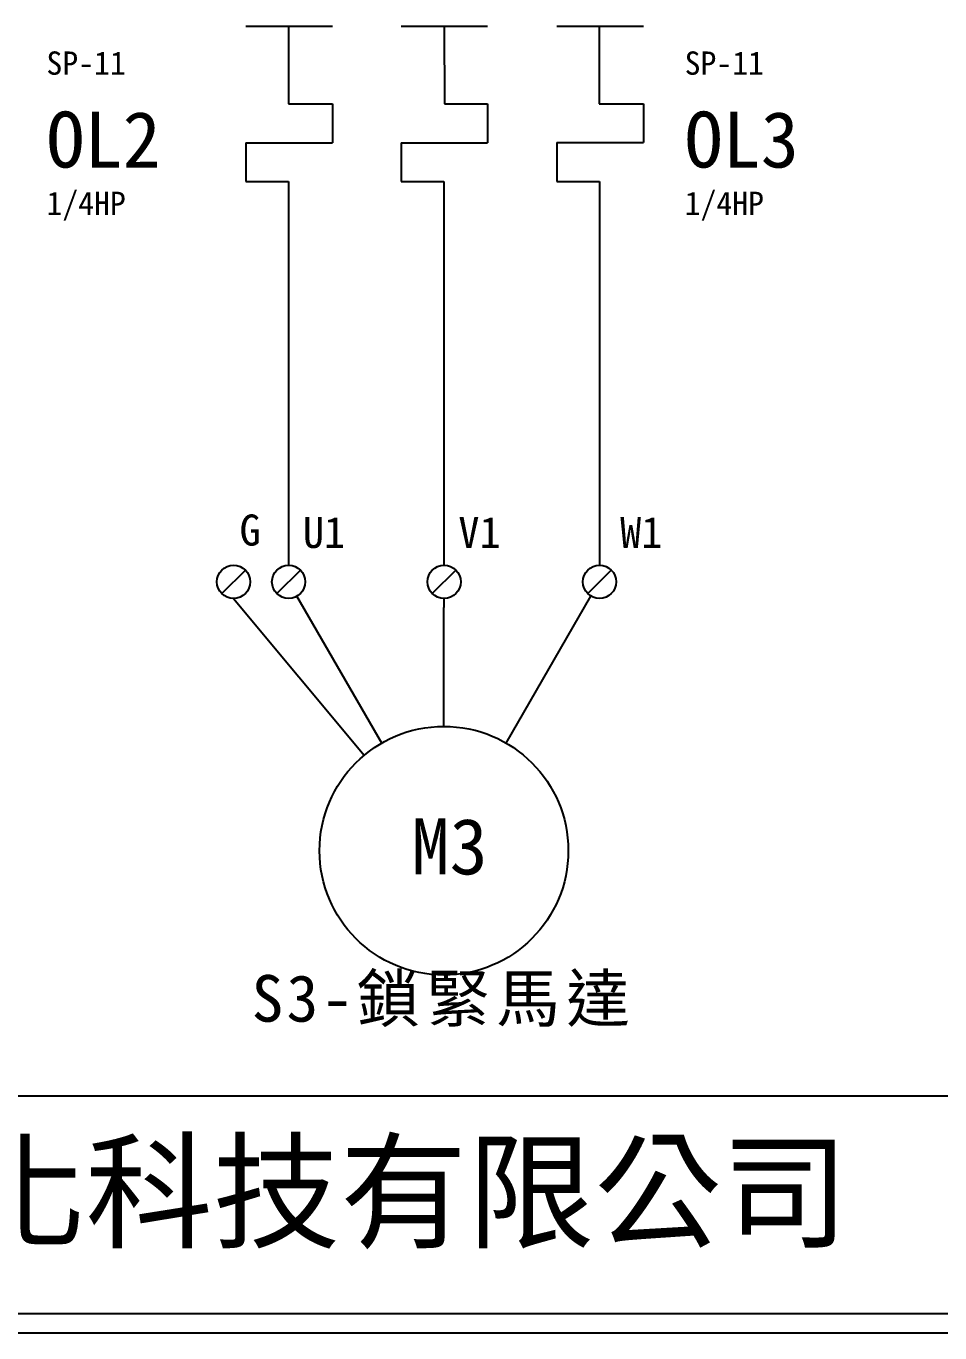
# Model space of a CAD drawing. Extents: x 10 to 297, y 3 to 207.
# Drawn here: x 85.7 to 144.5, y 3 to 87.1 of the extents above; entities that cross this region are included whole.
import ezdxf

# ---------------------------------------------------------------- set-up
doc = ezdxf.new("R2010")
doc.units = 0
doc.layers.get('0').update_dxf_attribs({"linetype": 'CONTINUOUS'})
doc.layers.add('圖框層', color=7, linetype='CONTINUOUS')
doc.layers.add('標尺寸層', color=3, linetype='CONTINUOUS')
doc.styles.add('STSL', font='kaiu.ttf')
doc.styles.add('標楷體', font='kaiu.ttf')

msp = doc.modelspace()

# ---------------------------------------------------------------- linework, layer by layer
for p, q in [((122.573, 87.069), (122.574, 82.076)), ((99.807, 52.079), (98.293, 50.564)), ((103.348, 52.079), (101.833, 50.564)), ((113.348, 52.079), (111.833, 50.564)), ((123.348, 52.079), (121.833, 50.564)), ((108.579, 40.949), (103.126, 50.394)), ((112.579, 50.25), (112.579, 49.662)), ((112.579, 42.021), (112.579, 49.662)), ((116.579, 40.949), (122.038, 50.404))]:
    msp.add_line(p, q)
for centre, radius in [((99.05, 51.321), 1.071), ((102.59, 51.321), 1.071), ((112.59, 51.321), 1.071), ((122.59, 51.321), 1.071), ((112.579, 34.021), 8)]:
    msp.add_circle(centre, radius)
at = {"layer": '圖框層', "color": 7}
for p, q in [((11.25, 18.25), (295.75, 18.25)), ((11.25, 4.25), (295.75, 4.25)), ((10, 3), (297, 3))]:
    msp.add_line(p, q, dxfattribs=at)
at = {"layer": '標尺寸層', "color": 7}
for p, q in [((99.844, 87.069), (105.412, 87.069)), ((102.573, 87.069), (102.574, 82.069)), ((109.82, 87.072), (115.388, 87.072)), ((112.605, 87.072), (112.607, 82.072)), ((119.844, 87.069), (125.412, 87.069)), ((102.574, 82.069), (105.412, 82.069)), ((105.412, 82.069), (105.412, 79.569)), ((112.607, 82.072), (115.388, 82.072)), ((115.388, 82.072), (115.388, 79.572)), ((122.574, 82.076), (125.412, 82.076)), ((125.412, 82.076), (125.412, 79.576)), ((99.844, 79.569), (105.412, 79.569)), ((99.844, 79.569), (99.844, 77.069)), ((109.82, 79.572), (115.388, 79.572)), ((109.82, 79.572), (109.82, 77.072)), ((119.844, 79.576), (125.412, 79.576)), ((119.844, 79.576), (119.844, 77.076)), ((99.844, 77.069), (102.59, 77.069)), ((102.59, 77.069), (102.59, 52.392)), ((109.82, 77.072), (112.576, 77.072)), ((112.576, 77.072), (112.576, 52.396)), ((119.844, 77.076), (122.59, 77.076)), ((122.59, 77.076), (122.59, 52.399)), ((99.05, 50.25), (107.457, 40.166))]:
    msp.add_line(p, q, dxfattribs=at)

# ---------------------------------------------------------------- texts
at = {"color": 0, "insert": (112.579, 26.021), "char_height": 3, "width": 27.9333, "attachment_point": 2, "style": '標楷體'}
msp.add_mtext('{\\T1.1;S3-鎖緊馬達}', dxfattribs=at)
at = {"layer": '圖框層', "color": 4, "style": 'STSL'}
for s, height, p in [('SP-11', 1.5, (87.01, 83.944)), ('SP-11', 1.5, (128.064, 83.944)), ('OL2', 3.6, (87.01, 77.973)), ('OL3', 3.6, (128.064, 77.973)), ('1/4HP', 1.5, (87.01, 74.925)), ('1/4HP', 1.5, (128.064, 74.925)), ('G', 2, (99.431, 53.653)), ('U1', 2, (103.505, 53.5)), ('V1', 2, (113.505, 53.5)), ('W1', 2, (123.913, 53.5)), ('M3', 3.6, (110.494, 32.497)), ('泓陞自動化科技有限公司', 6, (48.604, 9.076))]:
    msp.add_text(s, height=height, dxfattribs=at).set_placement(p)

doc.saveas('drawing.dxf')
